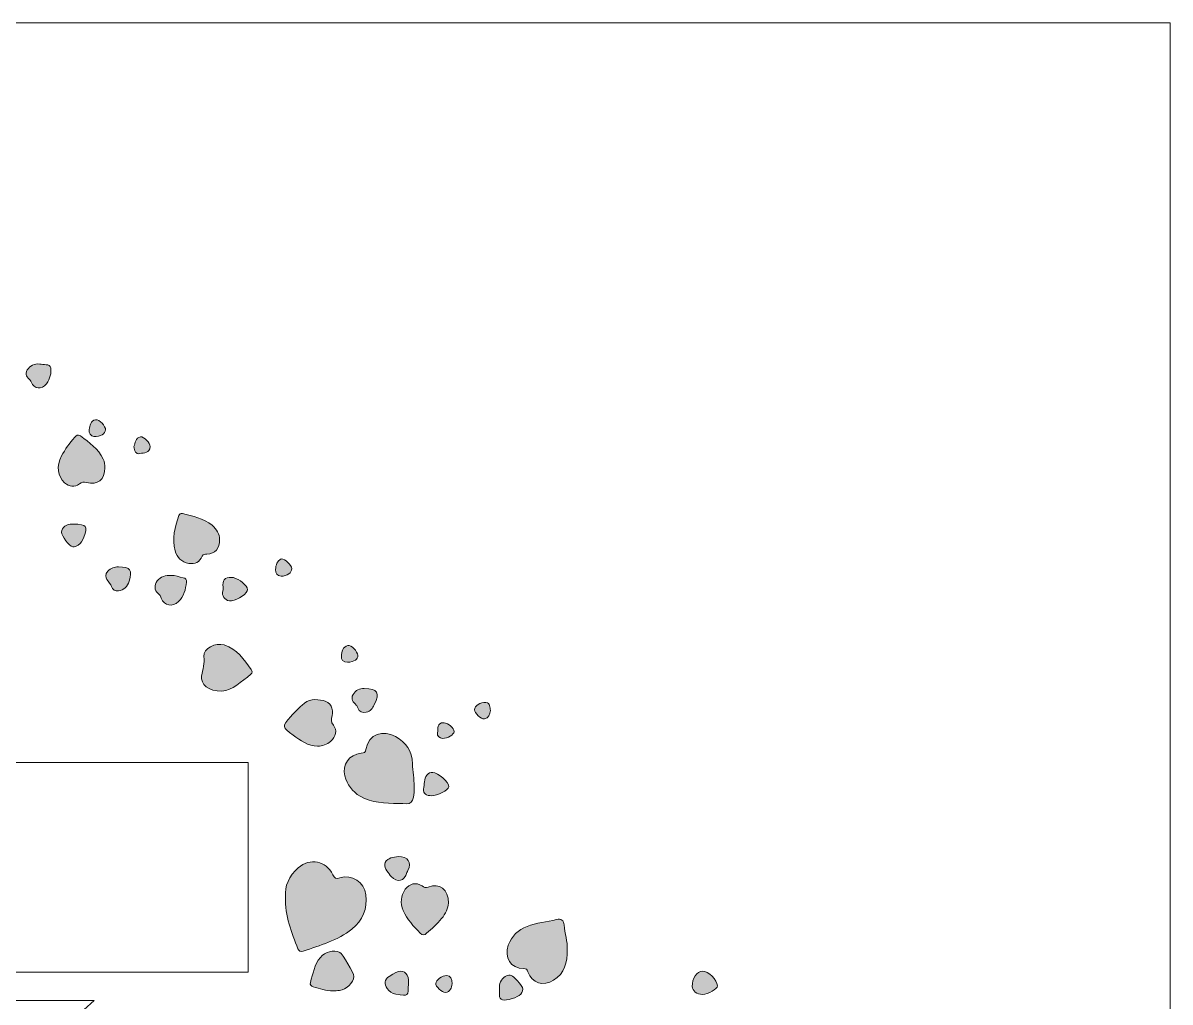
# Model space of a CAD drawing. Header units: inches. Extents: x 0 to 12, y -12 to 0.
# Drawn here: x 6.38 to 12, y -4.8 to 0 of the extents above; entities that cross this region are included whole.
import ezdxf

# ---------------------------------------------------------------- set-up
doc = ezdxf.new("R2010")
doc.units = ezdxf.units.IN
doc.header["$MEASUREMENT"] = 0
doc.layers.add('Layer 1', color=7, linetype='Continuous')

# ---------------------------------------------------------------- blocks, each defined once
blk = doc.blocks.new('block 2')
at = {"layer": 'Layer 1', "true_color": 0xffffff}
h = blk.add_hatch(color=7, dxfattribs=at)
h.dxf.hatch_style = 2
edge = h.paths.add_edge_path()
edge.add_spline(control_points=[(6.4151, -1.7516), (6.4172, -1.7535), (6.4175, -1.7572), (6.4189, -1.76), (6.4366, -1.7953), (6.4697, -1.7994), (6.4943, -1.7683), (6.5122, -1.7456), (6.5197, -1.7148), (6.5155, -1.6902), (6.512, -1.6696), (6.4782, -1.6772), (6.4626, -1.672), (6.4331, -1.6702), (6.4137, -1.68), (6.4004, -1.701), (6.3864, -1.7231), (6.4, -1.7376), (6.4151, -1.7516)], knot_values=[0, 0, 0, 0, 1, 1, 1, 2, 2, 2, 3, 3, 3, 4, 4, 4, 5, 5, 5, 6, 6, 6, 6], degree=3, periodic=1)
h = blk.add_hatch(color=7, dxfattribs=at)
h.dxf.hatch_style = 2
edge = h.paths.add_edge_path()
edge.add_spline(control_points=[(6.7271, -2.0276), (6.759, -2.029), (6.7834, -2.0138), (6.7843, -1.9949), (6.7851, -1.9769), (6.7531, -1.9421), (6.7352, -1.9453), (6.7099, -1.9498), (6.7075, -1.9749), (6.7037, -1.9937), (6.7002, -2.0109), (6.7114, -2.025), (6.7271, -2.0276)], knot_values=[0, 0, 0, 0, 1, 1, 1, 2, 2, 2, 3, 3, 3, 4, 4, 4, 4], degree=3, periodic=1)
h = blk.add_hatch(color=7, dxfattribs=at)
h.dxf.hatch_style = 2
edge = h.paths.add_edge_path()
edge.add_spline(control_points=[(6.5833, -2.2538), (6.6065, -2.2747), (6.6311, -2.2778), (6.6566, -2.2594), (6.6674, -2.2516), (6.6765, -2.2483), (6.6905, -2.2521), (6.7462, -2.2671), (6.7808, -2.2389), (6.781, -2.1803), (6.781, -2.1657), (6.7788, -2.1519), (6.7724, -2.1381), (6.7486, -2.0868), (6.7042, -2.0562), (6.6607, -2.0245), (6.6475, -2.015), (6.6404, -2.0222), (6.6323, -2.0315), (6.6075, -2.0596), (6.5859, -2.09), (6.5682, -2.1228), (6.542, -2.1716), (6.5488, -2.2227), (6.5833, -2.2538)], knot_values=[0, 0, 0, 0, 1, 1, 1, 2, 2, 2, 3, 3, 3, 4, 4, 4, 5, 5, 5, 6, 6, 6, 7, 7, 7, 8, 8, 8, 8], degree=3, periodic=1)
h = blk.add_hatch(color=7, dxfattribs=at)
h.dxf.hatch_style = 2
edge = h.paths.add_edge_path()
edge.add_spline(control_points=[(6.952, -2.1113), (6.9708, -2.1063), (7.0014, -2.1099), (7.0027, -2.077), (7.0034, -2.0608), (6.9712, -2.0262), (6.9558, -2.0289), (6.929, -2.0337), (6.9302, -2.0596), (6.9231, -2.0769), (6.925, -2.0974), (6.9329, -2.1163), (6.952, -2.1113)], knot_values=[0, 0, 0, 0, 1, 1, 1, 2, 2, 2, 3, 3, 3, 4, 4, 4, 4], degree=3, periodic=1)
h = blk.add_hatch(color=7, dxfattribs=at)
h.dxf.hatch_style = 2
edge = h.paths.add_edge_path()
edge.add_spline(control_points=[(7.1926, -2.6491), (7.2226, -2.6536), (7.2454, -2.6435), (7.2573, -2.6138), (7.2618, -2.6025), (7.2714, -2.6047), (7.2808, -2.6042), (7.3202, -2.602), (7.3437, -2.5766), (7.3431, -2.5316), (7.3435, -2.5064), (7.329, -2.4817), (7.306, -2.4623), (7.2641, -2.4269), (7.2113, -2.418), (7.1603, -2.4054), (7.1524, -2.4034), (7.1456, -2.4061), (7.1429, -2.4144), (7.1242, -2.4709), (7.1088, -2.5286), (7.1251, -2.5877), (7.1339, -2.6195), (7.1568, -2.6437), (7.1926, -2.6491)], knot_values=[0, 0, 0, 0, 1, 1, 1, 2, 2, 2, 3, 3, 3, 4, 4, 4, 5, 5, 5, 6, 6, 6, 7, 7, 7, 8, 8, 8, 8], degree=3, periodic=1)
h = blk.add_hatch(color=7, dxfattribs=at)
h.dxf.hatch_style = 2
edge = h.paths.add_edge_path()
edge.add_spline(control_points=[(6.6224, -2.4562), (6.5908, -2.4569), (6.5696, -2.4724), (6.5683, -2.4957), (6.5673, -2.5145), (6.6065, -2.5662), (6.6231, -2.5679), (6.6328, -2.5688), (6.6415, -2.5654), (6.6494, -2.5603), (6.6639, -2.551), (6.6714, -2.5372), (6.6775, -2.521), (6.6979, -2.4666), (6.6928, -2.4581), (6.6266, -2.4562), (6.6306, -2.4562), (6.6265, -2.4562), (6.6224, -2.4562)], knot_values=[0, 0, 0, 0, 1, 1, 1, 2, 2, 2, 3, 3, 3, 4, 4, 4, 5, 5, 5, 6, 6, 6, 6], degree=3, periodic=1)
h = blk.add_hatch(color=7, dxfattribs=at)
h.dxf.hatch_style = 2
edge = h.paths.add_edge_path()
edge.add_spline(control_points=[(7.6438, -2.7115), (7.6727, -2.713), (7.6976, -2.6943), (7.6962, -2.6744), (7.695, -2.6575), (7.6634, -2.6267), (7.6442, -2.6272), (7.625, -2.6373), (7.6183, -2.6576), (7.6172, -2.6794), (7.6162, -2.6966), (7.6251, -2.7105), (7.6438, -2.7115)], knot_values=[0, 0, 0, 0, 1, 1, 1, 2, 2, 2, 3, 3, 3, 4, 4, 4, 4], degree=3, periodic=1)
h = blk.add_hatch(color=7, dxfattribs=at)
h.dxf.hatch_style = 2
edge = h.paths.add_edge_path()
edge.add_spline(control_points=[(6.7951, -2.6875), (6.767, -2.721), (6.8062, -2.7382), (6.8136, -2.763), (6.8181, -2.7779), (6.8319, -2.7868), (6.8476, -2.7844), (6.8746, -2.7802), (6.891, -2.7626), (6.8991, -2.7367), (6.9168, -2.6808), (6.9067, -2.6668), (6.8468, -2.6662), (6.828, -2.6675), (6.809, -2.671), (6.7951, -2.6875)], knot_values=[0, 0, 0, 0, 1, 1, 1, 2, 2, 2, 3, 3, 3, 4, 4, 4, 5, 5, 5, 5], degree=3, periodic=1)
h = blk.add_hatch(color=7, dxfattribs=at)
h.dxf.hatch_style = 2
edge = h.paths.add_edge_path()
edge.add_spline(control_points=[(7.0323, -2.7435), (7.0206, -2.7659), (7.0267, -2.7875), (7.049, -2.8031), (7.0533, -2.8061), (7.0544, -2.8138), (7.0568, -2.8195), (7.0727, -2.8569), (7.1112, -2.8655), (7.1413, -2.8367), (7.168, -2.8111), (7.1765, -2.7769), (7.1803, -2.7414), (7.1815, -2.7297), (7.1769, -2.7215), (7.1639, -2.7195), (7.1436, -2.7165), (7.1244, -2.7069), (7.1065, -2.7083), (7.1011, -2.7083), (7.099, -2.7083), (7.097, -2.7083), (7.069, -2.7084), (7.0451, -2.7191), (7.0323, -2.7435)], knot_values=[0, 0, 0, 0, 1, 1, 1, 2, 2, 2, 3, 3, 3, 4, 4, 4, 5, 5, 5, 6, 6, 6, 7, 7, 7, 8, 8, 8, 8], degree=3, periodic=1)
h = blk.add_hatch(color=7, dxfattribs=at)
h.dxf.hatch_style = 2
edge = h.paths.add_edge_path()
edge.add_spline(control_points=[(7.3907, -2.8328), (7.4156, -2.8372), (7.47, -2.8069), (7.478, -2.7836), (7.4795, -2.7792), (7.4792, -2.7732), (7.4775, -2.7688), (7.4696, -2.748), (7.4239, -2.718), (7.4008, -2.7178), (7.3676, -2.7176), (7.3546, -2.7326), (7.3606, -2.7658), (7.3617, -2.7724), (7.3604, -2.7774), (7.3589, -2.7835), (7.3529, -2.8086), (7.3659, -2.8284), (7.3907, -2.8328)], knot_values=[0, 0, 0, 0, 1, 1, 1, 2, 2, 2, 3, 3, 3, 4, 4, 4, 5, 5, 5, 6, 6, 6, 6], degree=3, periodic=1)
h = blk.add_hatch(color=7, dxfattribs=at)
h.dxf.hatch_style = 2
edge = h.paths.add_edge_path()
edge.add_spline(control_points=[(7.354, -3.276), (7.4052, -3.2714), (7.4494, -3.2293), (7.4964, -3.1925), (7.5042, -3.1864), (7.5033, -3.1769), (7.4982, -3.1698), (7.4626, -3.1203), (7.4289, -3.0683), (7.3656, -3.049), (7.3232, -3.0361), (7.2616, -3.0663), (7.2659, -3.1052), (7.2697, -3.14), (7.26, -3.1685), (7.2548, -3.2001), (7.248, -3.2425), (7.2889, -3.2757), (7.354, -3.276)], knot_values=[0, 0, 0, 0, 1, 1, 1, 2, 2, 2, 3, 3, 3, 4, 4, 4, 5, 5, 5, 6, 6, 6, 6], degree=3, periodic=1)
h = blk.add_hatch(color=7, dxfattribs=at)
h.dxf.hatch_style = 2
edge = h.paths.add_edge_path()
edge.add_spline(control_points=[(7.9396, -3.1032), (7.9367, -3.1201), (7.9486, -3.1346), (7.9699, -3.1337), (8.003, -3.1326), (8.0216, -3.1197), (8.02, -3.0992), (8.0185, -3.0812), (7.9881, -3.0486), (7.9715, -3.0518), (7.9451, -3.057), (7.9429, -3.0835), (7.9396, -3.1032)], knot_values=[0, 0, 0, 0, 1, 1, 1, 2, 2, 2, 3, 3, 3, 4, 4, 4, 4], degree=3, periodic=1)
h = blk.add_hatch(color=7, dxfattribs=at)
h.dxf.hatch_style = 2
edge = h.paths.add_edge_path()
edge.add_spline(control_points=[(7.8516, -3.3217), (7.8141, -3.3131), (7.7768, -3.3146), (7.7466, -3.3436), (7.728, -3.3615), (7.7096, -3.3798), (7.6925, -3.3992), (7.6475, -3.4502), (7.6475, -3.4515), (7.7036, -3.4913), (7.7398, -3.5169), (7.7755, -3.5449), (7.8232, -3.5452), (7.8466, -3.5448), (7.8694, -3.5364), (7.8862, -3.5218), (7.9127, -3.4989), (7.9203, -3.4667), (7.9003, -3.4418), (7.8876, -3.4261), (7.8896, -3.4132), (7.8938, -3.3966), (7.9028, -3.3617), (7.8856, -3.3296), (7.8516, -3.3217)], knot_values=[0, 0, 0, 0, 1, 1, 1, 2, 2, 2, 3, 3, 3, 4, 4, 4, 5, 5, 5, 6, 6, 6, 7, 7, 7, 8, 8, 8, 8], degree=3, periodic=1)
h = blk.add_hatch(color=7, dxfattribs=at)
h.dxf.hatch_style = 2
edge = h.paths.add_edge_path()
edge.add_spline(control_points=[(7.9966, -3.2926), (7.9839, -3.3152), (7.9976, -3.3294), (8.0125, -3.3437), (8.016, -3.3471), (8.0179, -3.3526), (8.0194, -3.3575), (8.0262, -3.3797), (8.0428, -3.3816), (8.0617, -3.3781), (8.0824, -3.3744), (8.0926, -3.3599), (8.101, -3.3419), (8.1286, -3.2823), (8.1184, -3.2647), (8.0517, -3.2632), (8.0292, -3.2616), (8.0093, -3.2701), (7.9966, -3.2926)], knot_values=[0, 0, 0, 0, 1, 1, 1, 2, 2, 2, 3, 3, 3, 4, 4, 4, 5, 5, 5, 6, 6, 6, 6], degree=3, periodic=1)
h = blk.add_hatch(color=7, dxfattribs=at)
h.dxf.hatch_style = 2
edge = h.paths.add_edge_path()
edge.add_spline(control_points=[(8.6403, -3.4117), (8.6641, -3.4087), (8.6655, -3.3879), (8.6709, -3.3698), (8.6652, -3.3557), (8.6711, -3.334), (8.6477, -3.3318), (8.6208, -3.3293), (8.593, -3.3479), (8.5921, -3.3666), (8.5914, -3.3823), (8.6237, -3.4138), (8.6403, -3.4117)], knot_values=[0, 0, 0, 0, 1, 1, 1, 2, 2, 2, 3, 3, 3, 4, 4, 4, 4], degree=3, periodic=1)
h = blk.add_hatch(color=7, dxfattribs=at)
h.dxf.hatch_style = 2
edge = h.paths.add_edge_path()
edge.add_spline(control_points=[(8.2049, -3.4977), (8.1458, -3.4642), (8.0715, -3.484), (8.0597, -3.5612), (8.0574, -3.5763), (8.0501, -3.5788), (8.0371, -3.5801), (7.9775, -3.5858), (7.9418, -3.6351), (7.9568, -3.6912), (7.9682, -3.7341), (7.9922, -3.7682), (8.0316, -3.7903), (8.0891, -3.8227), (8.1521, -3.8263), (8.2203, -3.8256), (8.282, -3.8296), (8.2963, -3.835), (8.2964, -3.7428), (8.2965, -3.7057), (8.2883, -3.6685), (8.2876, -3.6313), (8.2863, -3.5696), (8.2555, -3.5265), (8.2049, -3.4977)], knot_values=[0, 0, 0, 0, 1, 1, 1, 2, 2, 2, 3, 3, 3, 4, 4, 4, 5, 5, 5, 6, 6, 6, 7, 7, 7, 8, 8, 8, 8], degree=3, periodic=1)
h = blk.add_hatch(color=7, dxfattribs=at)
h.dxf.hatch_style = 2
edge = h.paths.add_edge_path()
edge.add_spline(control_points=[(8.4107, -3.4798), (8.4068, -3.4961), (8.4227, -3.5064), (8.4347, -3.5071), (8.4607, -3.5079), (8.4908, -3.4884), (8.4916, -3.4742), (8.4926, -3.4573), (8.4625, -3.4313), (8.4426, -3.4305), (8.405, -3.4292), (8.415, -3.4616), (8.4107, -3.4798)], knot_values=[0, 0, 0, 0, 1, 1, 1, 2, 2, 2, 3, 3, 3, 4, 4, 4, 4], degree=3, periodic=1)
h = blk.add_hatch(color=7, dxfattribs=at)
h.dxf.hatch_style = 2
edge = h.paths.add_edge_path()
edge.add_spline(control_points=[(8.3591, -3.6855), (8.3436, -3.706), (8.3477, -3.7323), (8.3422, -3.7555), (8.3369, -3.7777), (8.3585, -3.7882), (8.3809, -3.7884), (8.4101, -3.788), (8.465, -3.7599), (8.466, -3.7447), (8.4677, -3.7217), (8.4136, -3.6738), (8.387, -3.6743), (8.3761, -3.6745), (8.3657, -3.6767), (8.3591, -3.6855)], knot_values=[0, 0, 0, 0, 1, 1, 1, 2, 2, 2, 3, 3, 3, 4, 4, 4, 5, 5, 5, 5], degree=3, periodic=1)
h = blk.add_hatch(color=7, dxfattribs=at)
h.dxf.hatch_style = 2
edge = h.paths.add_edge_path()
edge.add_spline(control_points=[(7.7265, -4.5385), (7.7308, -4.5501), (7.7399, -4.5538), (7.7517, -4.5499), (7.8354, -4.5221), (7.9211, -4.4975), (7.9915, -4.4416), (8.0445, -4.3996), (8.0681, -4.3417), (8.0597, -4.2733), (8.0522, -4.2123), (7.9896, -4.1711), (7.9322, -4.1904), (7.913, -4.1969), (7.9058, -4.194), (7.8972, -4.1755), (7.8655, -4.1068), (7.7849, -4.0911), (7.7286, -4.1415), (7.6836, -4.1818), (7.6598, -4.2313), (7.6658, -4.283), (7.6622, -4.3807), (7.6969, -4.459), (7.7265, -4.5385)], knot_values=[0, 0, 0, 0, 1, 1, 1, 2, 2, 2, 3, 3, 3, 4, 4, 4, 5, 5, 5, 6, 6, 6, 7, 7, 7, 8, 8, 8, 8], degree=3, periodic=1)
h = blk.add_hatch(color=7, dxfattribs=at)
h.dxf.hatch_style = 2
edge = h.paths.add_edge_path()
edge.add_spline(control_points=[(8.2653, -4.1539), (8.2854, -4.1146), (8.2674, -4.0864), (8.217, -4.0869), (8.1965, -4.0894), (8.1662, -4.0921), (8.1546, -4.1156), (8.1434, -4.1383), (8.1669, -4.159), (8.1786, -4.1792), (8.1796, -4.181), (8.1814, -4.1822), (8.1828, -4.1837), (8.2134, -4.2157), (8.248, -4.2075), (8.2607, -4.1653), (8.2619, -4.1614), (8.2634, -4.1575), (8.2653, -4.1539)], knot_values=[0, 0, 0, 0, 1, 1, 1, 2, 2, 2, 3, 3, 3, 4, 4, 4, 5, 5, 5, 6, 6, 6, 6], degree=3, periodic=1)
h = blk.add_hatch(color=7, dxfattribs=at)
h.dxf.hatch_style = 2
edge = h.paths.add_edge_path()
edge.add_spline(control_points=[(8.3253, -4.4626), (8.3363, -4.475), (8.3466, -4.4722), (8.3574, -4.4625), (8.383, -4.4397), (8.4089, -4.4173), (8.4307, -4.3905), (8.4504, -4.3664), (8.4624, -4.3397), (8.465, -4.3143), (8.4647, -4.2463), (8.4205, -4.2136), (8.3653, -4.2364), (8.3516, -4.242), (8.3445, -4.2359), (8.3347, -4.2298), (8.3053, -4.2117), (8.2718, -4.2183), (8.2525, -4.247), (8.2309, -4.2793), (8.2268, -4.3143), (8.2423, -4.3508), (8.261, -4.3947), (8.2944, -4.4278), (8.3253, -4.4626)], knot_values=[0, 0, 0, 0, 1, 1, 1, 2, 2, 2, 3, 3, 3, 4, 4, 4, 5, 5, 5, 6, 6, 6, 7, 7, 7, 8, 8, 8, 8], degree=3, periodic=1)
h = blk.add_hatch(color=7, dxfattribs=at)
h.dxf.hatch_style = 2
edge = h.paths.add_edge_path()
edge.add_spline(control_points=[(8.7575, -4.5201), (8.7363, -4.5825), (8.7688, -4.6339), (8.8322, -4.6356), (8.8451, -4.636), (8.8494, -4.6392), (8.8537, -4.6511), (8.8742, -4.7076), (8.9282, -4.7248), (8.9794, -4.6924), (9.0328, -4.6586), (9.0472, -4.6068), (9.0464, -4.5415), (9.0482, -4.5048), (9.0343, -4.4638), (9.0311, -4.4214), (9.0295, -4.3994), (9.0149, -4.3903), (8.9941, -4.3951), (8.9459, -4.4065), (8.8957, -4.4098), (8.8494, -4.4291), (8.8067, -4.447), (8.7731, -4.4743), (8.7575, -4.5201)], knot_values=[0, 0, 0, 0, 1, 1, 1, 2, 2, 2, 3, 3, 3, 4, 4, 4, 5, 5, 5, 6, 6, 6, 7, 7, 7, 8, 8, 8, 8], degree=3, periodic=1)
h = blk.add_hatch(color=7, dxfattribs=at)
h.dxf.hatch_style = 2
edge = h.paths.add_edge_path()
edge.add_spline(control_points=[(7.8014, -4.7248), (7.8333, -4.7334), (7.8645, -4.7462), (7.8985, -4.7445), (7.9089, -4.744), (7.9194, -4.7444), (7.9296, -4.7429), (7.9655, -4.7375), (7.9983, -4.7051), (8.0006, -4.6738), (8.0016, -4.6593), (7.9454, -4.5624), (7.9322, -4.556), (7.903, -4.5418), (7.8596, -4.5528), (7.8366, -4.5809), (7.8072, -4.6166), (7.7995, -4.6612), (7.7878, -4.704), (7.7849, -4.7143), (7.7904, -4.7219), (7.8014, -4.7248)], knot_values=[0, 0, 0, 0, 1, 1, 1, 2, 2, 2, 3, 3, 3, 4, 4, 4, 5, 5, 5, 6, 6, 6, 7, 7, 7, 7], degree=3, periodic=1)
h = blk.add_hatch(color=7, dxfattribs=at)
h.dxf.hatch_style = 2
edge = h.paths.add_edge_path()
edge.add_spline(control_points=[(8.1735, -4.6742), (8.1513, -4.6886), (8.147, -4.7112), (8.1634, -4.7324), (8.1744, -4.7466), (8.1889, -4.7579), (8.2067, -4.7605), (8.2717, -4.77), (8.2655, -4.7729), (8.2684, -4.7109), (8.2673, -4.6986), (8.2701, -4.6828), (8.2621, -4.6684), (8.2463, -4.64), (8.224, -4.6415), (8.1735, -4.6742)], knot_values=[0, 0, 0, 0, 1, 1, 1, 2, 2, 2, 3, 3, 3, 4, 4, 4, 5, 5, 5, 5], degree=3, periodic=1)
h = blk.add_hatch(color=7, dxfattribs=at)
h.dxf.hatch_style = 2
edge = h.paths.add_edge_path()
edge.add_spline(control_points=[(8.7293, -4.7884), (8.7483, -4.7948), (8.805, -4.7767), (8.8181, -4.7609), (8.8376, -4.7375), (8.8323, -4.7241), (8.784, -4.6779), (8.7684, -4.663), (8.7521, -4.6665), (8.7363, -4.6785), (8.7147, -4.695), (8.7126, -4.7185), (8.7141, -4.7469), (8.7177, -4.7586), (8.705, -4.7803), (8.7293, -4.7884)], knot_values=[0, 0, 0, 0, 1, 1, 1, 2, 2, 2, 3, 3, 3, 4, 4, 4, 5, 5, 5, 5], degree=3, periodic=1)
h = blk.add_hatch(color=7, dxfattribs=at)
h.dxf.hatch_style = 2
edge = h.paths.add_edge_path()
edge.add_spline(control_points=[(9.7082, -4.7618), (9.737, -4.7615), (9.7828, -4.736), (9.7819, -4.7207), (9.78, -4.6906), (9.7378, -4.6483), (9.7097, -4.6483), (9.6817, -4.6484), (9.6574, -4.6845), (9.6587, -4.724), (9.6594, -4.7448), (9.682, -4.762), (9.7082, -4.7618)], knot_values=[0, 0, 0, 0, 1, 1, 1, 2, 2, 2, 3, 3, 3, 4, 4, 4, 4], degree=3, periodic=1)
h = blk.add_hatch(color=7, dxfattribs=at)
h.dxf.hatch_style = 2
edge = h.paths.add_edge_path()
edge.add_spline(control_points=[(8.4484, -4.7523), (8.4743, -4.7498), (8.4789, -4.7282), (8.4832, -4.711), (8.4838, -4.686), (8.4719, -4.6693), (8.4563, -4.6696), (8.4317, -4.67), (8.4029, -4.6905), (8.4017, -4.7083), (8.4008, -4.722), (8.4324, -4.7538), (8.4484, -4.7523)], knot_values=[0, 0, 0, 0, 1, 1, 1, 2, 2, 2, 3, 3, 3, 4, 4, 4, 4], degree=3, periodic=1)
at = {"layer": 'Layer 1', "lineweight": 0}
blk.add_lwpolyline([(6.3775, -3.625), (6.5757, -3.625), (6.6714, -3.625), (6.959, -3.625), (7.1125, -3.625), (7.4832, -3.625), (7.4832, -3.7826), (7.4832, -3.8693), (7.4832, -3.9046), (7.4832, -3.9961), (7.4832, -4.1239), (7.4832, -4.2322), (7.4832, -4.6528), (7.4796, -4.6528), (7.1744, -4.6528), (7.0399, -4.6528), (6.8442, -4.6528), (6.7099, -4.6528), (6.5271, -4.6528), (6.1974, -4.6528), (6.1974, -4.6215), (6.1974, -3.625), (6.3775, -3.625)], dxfattribs=at)
for points, knots in [([(6.4151, -1.7516), (6.4172, -1.7535), (6.4175, -1.7572), (6.4189, -1.76), (6.4366, -1.7953), (6.4697, -1.7994), (6.4943, -1.7683), (6.5122, -1.7456), (6.5197, -1.7148), (6.5155, -1.6902), (6.512, -1.6696), (6.4782, -1.6772), (6.4626, -1.672), (6.4331, -1.6702), (6.4137, -1.68), (6.4004, -1.701), (6.3864, -1.7231), (6.4, -1.7376), (6.4151, -1.7516)], [0, 0, 0, 0, 1, 1, 1, 2, 2, 2, 3, 3, 3, 4, 4, 4, 5, 5, 5, 6, 6, 6, 6]), ([(6.7271, -2.0276), (6.759, -2.029), (6.7834, -2.0138), (6.7843, -1.9949), (6.7851, -1.9769), (6.7531, -1.9421), (6.7352, -1.9453), (6.7099, -1.9498), (6.7075, -1.9749), (6.7037, -1.9937), (6.7002, -2.0109), (6.7114, -2.025), (6.7271, -2.0276)], [0, 0, 0, 0, 1, 1, 1, 2, 2, 2, 3, 3, 3, 4, 4, 4, 4]), ([(6.5833, -2.2538), (6.6065, -2.2747), (6.6311, -2.2778), (6.6566, -2.2594), (6.6674, -2.2516), (6.6765, -2.2483), (6.6905, -2.2521), (6.7462, -2.2671), (6.7808, -2.2389), (6.781, -2.1803), (6.781, -2.1657), (6.7788, -2.1519), (6.7724, -2.1381), (6.7486, -2.0868), (6.7042, -2.0562), (6.6607, -2.0245), (6.6475, -2.015), (6.6404, -2.0222), (6.6323, -2.0315), (6.6075, -2.0596), (6.5859, -2.09), (6.5682, -2.1228), (6.542, -2.1716), (6.5488, -2.2227), (6.5833, -2.2538)], [0, 0, 0, 0, 1, 1, 1, 2, 2, 2, 3, 3, 3, 4, 4, 4, 5, 5, 5, 6, 6, 6, 7, 7, 7, 8, 8, 8, 8]), ([(6.952, -2.1113), (6.9708, -2.1063), (7.0014, -2.1099), (7.0027, -2.077), (7.0034, -2.0608), (6.9712, -2.0262), (6.9558, -2.0289), (6.929, -2.0337), (6.9302, -2.0596), (6.9231, -2.0769), (6.925, -2.0974), (6.9329, -2.1163), (6.952, -2.1113)], [0, 0, 0, 0, 1, 1, 1, 2, 2, 2, 3, 3, 3, 4, 4, 4, 4]), ([(7.1926, -2.6491), (7.2226, -2.6536), (7.2454, -2.6435), (7.2573, -2.6138), (7.2618, -2.6025), (7.2714, -2.6047), (7.2808, -2.6042), (7.3202, -2.602), (7.3437, -2.5766), (7.3431, -2.5316), (7.3435, -2.5064), (7.329, -2.4817), (7.306, -2.4623), (7.2641, -2.4269), (7.2113, -2.418), (7.1603, -2.4054), (7.1524, -2.4034), (7.1456, -2.4061), (7.1429, -2.4144), (7.1242, -2.4709), (7.1088, -2.5286), (7.1251, -2.5877), (7.1339, -2.6195), (7.1568, -2.6437), (7.1926, -2.6491)], [0, 0, 0, 0, 1, 1, 1, 2, 2, 2, 3, 3, 3, 4, 4, 4, 5, 5, 5, 6, 6, 6, 7, 7, 7, 8, 8, 8, 8]), ([(6.6224, -2.4562), (6.5908, -2.4569), (6.5696, -2.4724), (6.5683, -2.4957), (6.5673, -2.5145), (6.6065, -2.5662), (6.6231, -2.5679), (6.6328, -2.5688), (6.6415, -2.5654), (6.6494, -2.5603), (6.6639, -2.551), (6.6714, -2.5372), (6.6775, -2.521), (6.6979, -2.4666), (6.6928, -2.4581), (6.6266, -2.4562), (6.6306, -2.4562), (6.6265, -2.4562), (6.6224, -2.4562)], [0, 0, 0, 0, 1, 1, 1, 2, 2, 2, 3, 3, 3, 4, 4, 4, 5, 5, 5, 6, 6, 6, 6]), ([(7.6438, -2.7115), (7.6727, -2.713), (7.6976, -2.6943), (7.6962, -2.6744), (7.695, -2.6575), (7.6634, -2.6267), (7.6442, -2.6272), (7.625, -2.6373), (7.6183, -2.6576), (7.6172, -2.6794), (7.6162, -2.6966), (7.6251, -2.7105), (7.6438, -2.7115)], [0, 0, 0, 0, 1, 1, 1, 2, 2, 2, 3, 3, 3, 4, 4, 4, 4]), ([(6.7951, -2.6875), (6.767, -2.721), (6.8062, -2.7382), (6.8136, -2.763), (6.8181, -2.7779), (6.8319, -2.7868), (6.8476, -2.7844), (6.8746, -2.7802), (6.891, -2.7626), (6.8991, -2.7367), (6.9168, -2.6808), (6.9067, -2.6668), (6.8468, -2.6662), (6.828, -2.6675), (6.809, -2.671), (6.7951, -2.6875)], [0, 0, 0, 0, 1, 1, 1, 2, 2, 2, 3, 3, 3, 4, 4, 4, 5, 5, 5, 5]), ([(7.0323, -2.7435), (7.0206, -2.7659), (7.0267, -2.7875), (7.049, -2.8031), (7.0533, -2.8061), (7.0544, -2.8138), (7.0568, -2.8195), (7.0727, -2.8569), (7.1112, -2.8655), (7.1413, -2.8367), (7.168, -2.8111), (7.1765, -2.7769), (7.1803, -2.7414), (7.1815, -2.7297), (7.1769, -2.7215), (7.1639, -2.7195), (7.1436, -2.7165), (7.1244, -2.7069), (7.1065, -2.7083), (7.1011, -2.7083), (7.099, -2.7083), (7.097, -2.7083), (7.069, -2.7084), (7.0451, -2.7191), (7.0323, -2.7435)], [0, 0, 0, 0, 1, 1, 1, 2, 2, 2, 3, 3, 3, 4, 4, 4, 5, 5, 5, 6, 6, 6, 7, 7, 7, 8, 8, 8, 8]), ([(7.3907, -2.8328), (7.4156, -2.8372), (7.47, -2.8069), (7.478, -2.7836), (7.4795, -2.7792), (7.4792, -2.7732), (7.4775, -2.7688), (7.4696, -2.748), (7.4239, -2.718), (7.4008, -2.7178), (7.3676, -2.7176), (7.3546, -2.7326), (7.3606, -2.7658), (7.3617, -2.7724), (7.3604, -2.7774), (7.3589, -2.7835), (7.3529, -2.8086), (7.3659, -2.8284), (7.3907, -2.8328)], [0, 0, 0, 0, 1, 1, 1, 2, 2, 2, 3, 3, 3, 4, 4, 4, 5, 5, 5, 6, 6, 6, 6]), ([(7.354, -3.276), (7.4052, -3.2714), (7.4494, -3.2293), (7.4964, -3.1925), (7.5042, -3.1864), (7.5033, -3.1769), (7.4982, -3.1698), (7.4626, -3.1203), (7.4289, -3.0683), (7.3656, -3.049), (7.3232, -3.0361), (7.2616, -3.0663), (7.2659, -3.1052), (7.2697, -3.14), (7.26, -3.1685), (7.2548, -3.2001), (7.248, -3.2425), (7.2889, -3.2757), (7.354, -3.276)], [0, 0, 0, 0, 1, 1, 1, 2, 2, 2, 3, 3, 3, 4, 4, 4, 5, 5, 5, 6, 6, 6, 6]), ([(7.9396, -3.1032), (7.9367, -3.1201), (7.9486, -3.1346), (7.9699, -3.1337), (8.003, -3.1326), (8.0216, -3.1197), (8.02, -3.0992), (8.0185, -3.0812), (7.9881, -3.0486), (7.9715, -3.0518), (7.9451, -3.057), (7.9429, -3.0835), (7.9396, -3.1032)], [0, 0, 0, 0, 1, 1, 1, 2, 2, 2, 3, 3, 3, 4, 4, 4, 4]), ([(7.8516, -3.3217), (7.8141, -3.3131), (7.7768, -3.3146), (7.7466, -3.3436), (7.728, -3.3615), (7.7096, -3.3798), (7.6925, -3.3992), (7.6475, -3.4502), (7.6475, -3.4515), (7.7036, -3.4913), (7.7398, -3.5169), (7.7755, -3.5449), (7.8232, -3.5452), (7.8466, -3.5448), (7.8694, -3.5364), (7.8862, -3.5218), (7.9127, -3.4989), (7.9203, -3.4667), (7.9003, -3.4418), (7.8876, -3.4261), (7.8896, -3.4132), (7.8938, -3.3966), (7.9028, -3.3617), (7.8856, -3.3296), (7.8516, -3.3217)], [0, 0, 0, 0, 1, 1, 1, 2, 2, 2, 3, 3, 3, 4, 4, 4, 5, 5, 5, 6, 6, 6, 7, 7, 7, 8, 8, 8, 8]), ([(7.9966, -3.2926), (7.9839, -3.3152), (7.9976, -3.3294), (8.0125, -3.3437), (8.016, -3.3471), (8.0179, -3.3526), (8.0194, -3.3575), (8.0262, -3.3797), (8.0428, -3.3816), (8.0617, -3.3781), (8.0824, -3.3744), (8.0926, -3.3599), (8.101, -3.3419), (8.1286, -3.2823), (8.1184, -3.2647), (8.0517, -3.2632), (8.0292, -3.2616), (8.0093, -3.2701), (7.9966, -3.2926)], [0, 0, 0, 0, 1, 1, 1, 2, 2, 2, 3, 3, 3, 4, 4, 4, 5, 5, 5, 6, 6, 6, 6]), ([(8.6403, -3.4117), (8.6641, -3.4087), (8.6655, -3.3879), (8.6709, -3.3698), (8.6652, -3.3557), (8.6711, -3.334), (8.6477, -3.3318), (8.6208, -3.3293), (8.593, -3.3479), (8.5921, -3.3666), (8.5914, -3.3823), (8.6237, -3.4138), (8.6403, -3.4117)], [0, 0, 0, 0, 1, 1, 1, 2, 2, 2, 3, 3, 3, 4, 4, 4, 4]), ([(8.2049, -3.4977), (8.1458, -3.4642), (8.0715, -3.484), (8.0597, -3.5612), (8.0574, -3.5763), (8.0501, -3.5788), (8.0371, -3.5801), (7.9775, -3.5858), (7.9418, -3.6351), (7.9568, -3.6912), (7.9682, -3.7341), (7.9922, -3.7682), (8.0316, -3.7903), (8.0891, -3.8227), (8.1521, -3.8263), (8.2203, -3.8256), (8.282, -3.8296), (8.2963, -3.835), (8.2964, -3.7428), (8.2965, -3.7057), (8.2883, -3.6685), (8.2876, -3.6313), (8.2863, -3.5696), (8.2555, -3.5265), (8.2049, -3.4977)], [0, 0, 0, 0, 1, 1, 1, 2, 2, 2, 3, 3, 3, 4, 4, 4, 5, 5, 5, 6, 6, 6, 7, 7, 7, 8, 8, 8, 8]), ([(8.4107, -3.4798), (8.4068, -3.4961), (8.4227, -3.5064), (8.4347, -3.5071), (8.4607, -3.5079), (8.4908, -3.4884), (8.4916, -3.4742), (8.4926, -3.4573), (8.4625, -3.4313), (8.4426, -3.4305), (8.405, -3.4292), (8.415, -3.4616), (8.4107, -3.4798)], [0, 0, 0, 0, 1, 1, 1, 2, 2, 2, 3, 3, 3, 4, 4, 4, 4]), ([(8.3591, -3.6855), (8.3436, -3.706), (8.3477, -3.7323), (8.3422, -3.7555), (8.3369, -3.7777), (8.3585, -3.7882), (8.3809, -3.7884), (8.4101, -3.788), (8.465, -3.7599), (8.466, -3.7447), (8.4677, -3.7217), (8.4136, -3.6738), (8.387, -3.6743), (8.3761, -3.6745), (8.3657, -3.6767), (8.3591, -3.6855)], [0, 0, 0, 0, 1, 1, 1, 2, 2, 2, 3, 3, 3, 4, 4, 4, 5, 5, 5, 5]), ([(7.7265, -4.5385), (7.7308, -4.5501), (7.7399, -4.5538), (7.7517, -4.5499), (7.8354, -4.5221), (7.9211, -4.4975), (7.9915, -4.4416), (8.0445, -4.3996), (8.0681, -4.3417), (8.0597, -4.2733), (8.0522, -4.2123), (7.9896, -4.1711), (7.9322, -4.1904), (7.913, -4.1969), (7.9058, -4.194), (7.8972, -4.1755), (7.8655, -4.1068), (7.7849, -4.0911), (7.7286, -4.1415), (7.6836, -4.1818), (7.6598, -4.2313), (7.6658, -4.283), (7.6622, -4.3807), (7.6969, -4.459), (7.7265, -4.5385)], [0, 0, 0, 0, 1, 1, 1, 2, 2, 2, 3, 3, 3, 4, 4, 4, 5, 5, 5, 6, 6, 6, 7, 7, 7, 8, 8, 8, 8]), ([(8.2653, -4.1539), (8.2854, -4.1146), (8.2674, -4.0864), (8.217, -4.0869), (8.1965, -4.0894), (8.1662, -4.0921), (8.1546, -4.1156), (8.1434, -4.1383), (8.1669, -4.159), (8.1786, -4.1792), (8.1796, -4.181), (8.1814, -4.1822), (8.1828, -4.1837), (8.2134, -4.2157), (8.248, -4.2075), (8.2607, -4.1653), (8.2619, -4.1614), (8.2634, -4.1575), (8.2653, -4.1539)], [0, 0, 0, 0, 1, 1, 1, 2, 2, 2, 3, 3, 3, 4, 4, 4, 5, 5, 5, 6, 6, 6, 6]), ([(8.3253, -4.4626), (8.3363, -4.475), (8.3466, -4.4722), (8.3574, -4.4625), (8.383, -4.4397), (8.4089, -4.4173), (8.4307, -4.3905), (8.4504, -4.3664), (8.4624, -4.3397), (8.465, -4.3143), (8.4647, -4.2463), (8.4205, -4.2136), (8.3653, -4.2364), (8.3516, -4.242), (8.3445, -4.2359), (8.3347, -4.2298), (8.3053, -4.2117), (8.2718, -4.2183), (8.2525, -4.247), (8.2309, -4.2793), (8.2268, -4.3143), (8.2423, -4.3508), (8.261, -4.3947), (8.2944, -4.4278), (8.3253, -4.4626)], [0, 0, 0, 0, 1, 1, 1, 2, 2, 2, 3, 3, 3, 4, 4, 4, 5, 5, 5, 6, 6, 6, 7, 7, 7, 8, 8, 8, 8]), ([(8.7575, -4.5201), (8.7363, -4.5825), (8.7688, -4.6339), (8.8322, -4.6356), (8.8451, -4.636), (8.8494, -4.6392), (8.8537, -4.6511), (8.8742, -4.7076), (8.9282, -4.7248), (8.9794, -4.6924), (9.0328, -4.6586), (9.0472, -4.6068), (9.0464, -4.5415), (9.0482, -4.5048), (9.0343, -4.4638), (9.0311, -4.4214), (9.0295, -4.3994), (9.0149, -4.3903), (8.9941, -4.3951), (8.9459, -4.4065), (8.8957, -4.4098), (8.8494, -4.4291), (8.8067, -4.447), (8.7731, -4.4743), (8.7575, -4.5201)], [0, 0, 0, 0, 1, 1, 1, 2, 2, 2, 3, 3, 3, 4, 4, 4, 5, 5, 5, 6, 6, 6, 7, 7, 7, 8, 8, 8, 8]), ([(7.8014, -4.7248), (7.8333, -4.7334), (7.8645, -4.7462), (7.8985, -4.7445), (7.9089, -4.744), (7.9194, -4.7444), (7.9296, -4.7429), (7.9655, -4.7375), (7.9983, -4.7051), (8.0006, -4.6738), (8.0016, -4.6593), (7.9454, -4.5624), (7.9322, -4.556), (7.903, -4.5418), (7.8596, -4.5528), (7.8366, -4.5809), (7.8072, -4.6166), (7.7995, -4.6612), (7.7878, -4.704), (7.7849, -4.7143), (7.7904, -4.7219), (7.8014, -4.7248)], [0, 0, 0, 0, 1, 1, 1, 2, 2, 2, 3, 3, 3, 4, 4, 4, 5, 5, 5, 6, 6, 6, 7, 7, 7, 7]), ([(8.1735, -4.6742), (8.1513, -4.6886), (8.147, -4.7112), (8.1634, -4.7324), (8.1744, -4.7466), (8.1889, -4.7579), (8.2067, -4.7605), (8.2717, -4.77), (8.2655, -4.7729), (8.2684, -4.7109), (8.2673, -4.6986), (8.2701, -4.6828), (8.2621, -4.6684), (8.2463, -4.64), (8.224, -4.6415), (8.1735, -4.6742)], [0, 0, 0, 0, 1, 1, 1, 2, 2, 2, 3, 3, 3, 4, 4, 4, 5, 5, 5, 5]), ([(8.7293, -4.7884), (8.7483, -4.7948), (8.805, -4.7767), (8.8181, -4.7609), (8.8376, -4.7375), (8.8323, -4.7241), (8.784, -4.6779), (8.7684, -4.663), (8.7521, -4.6665), (8.7363, -4.6785), (8.7147, -4.695), (8.7126, -4.7185), (8.7141, -4.7469), (8.7177, -4.7586), (8.705, -4.7803), (8.7293, -4.7884)], [0, 0, 0, 0, 1, 1, 1, 2, 2, 2, 3, 3, 3, 4, 4, 4, 5, 5, 5, 5]), ([(9.7082, -4.7618), (9.737, -4.7615), (9.7828, -4.736), (9.7819, -4.7207), (9.78, -4.6906), (9.7378, -4.6483), (9.7097, -4.6483), (9.6817, -4.6484), (9.6574, -4.6845), (9.6587, -4.724), (9.6594, -4.7448), (9.682, -4.762), (9.7082, -4.7618)], [0, 0, 0, 0, 1, 1, 1, 2, 2, 2, 3, 3, 3, 4, 4, 4, 4]), ([(8.4484, -4.7523), (8.4743, -4.7498), (8.4789, -4.7282), (8.4832, -4.711), (8.4838, -4.686), (8.4719, -4.6693), (8.4563, -4.6696), (8.4317, -4.67), (8.4029, -4.6905), (8.4017, -4.7083), (8.4008, -4.722), (8.4324, -4.7538), (8.4484, -4.7523)], [0, 0, 0, 0, 1, 1, 1, 2, 2, 2, 3, 3, 3, 4, 4, 4, 4]), ([(6.4199, -4.989), (6.3132, -5.0282), (6.2018, -5.0672), (6.1303, -5.1669), (6.1246, -5.1747), (6.1162, -5.18), (6.106, -5.1778), (6.0933, -5.1753), (6.0904, -5.164), (6.0893, -5.154), (6.086, -5.123), (6.0854, -5.0918), (6.091, -5.0608), (6.1046, -4.9875), (6.1256, -4.9158), (6.1425, -4.8433), (6.1465, -4.8261), (6.1507, -4.8089), (6.1547, -4.7916), (6.1547, -4.7916), (6.7275, -4.7916), (6.7275, -4.7916), (6.6414, -4.8775), (6.5407, -4.9446), (6.4199, -4.989)], [0, 0, 0, 0, 1, 1, 1, 2, 2, 2, 3, 3, 3, 4, 4, 4, 5, 5, 5, 6, 6, 6, 7, 7, 7, 8, 8, 8, 8])]:
    blk.add_open_spline(points, degree=3, knots=knots, dxfattribs=at)

msp = doc.modelspace()

# ---------------------------------------------------------------- linework, layer by layer
at = {"layer": 'Layer 1', "lineweight": 0}
msp.add_lwpolyline([(12, -12), (0, -12), (0, 0), (12, 0), (12, -12)], dxfattribs=at)

# ---------------------------------------------------------------- block references
at = {"layer": 'Layer 1'}
msp.add_blockref('block 2', (0, 0), dxfattribs=at)

doc.saveas('drawing.dxf')
